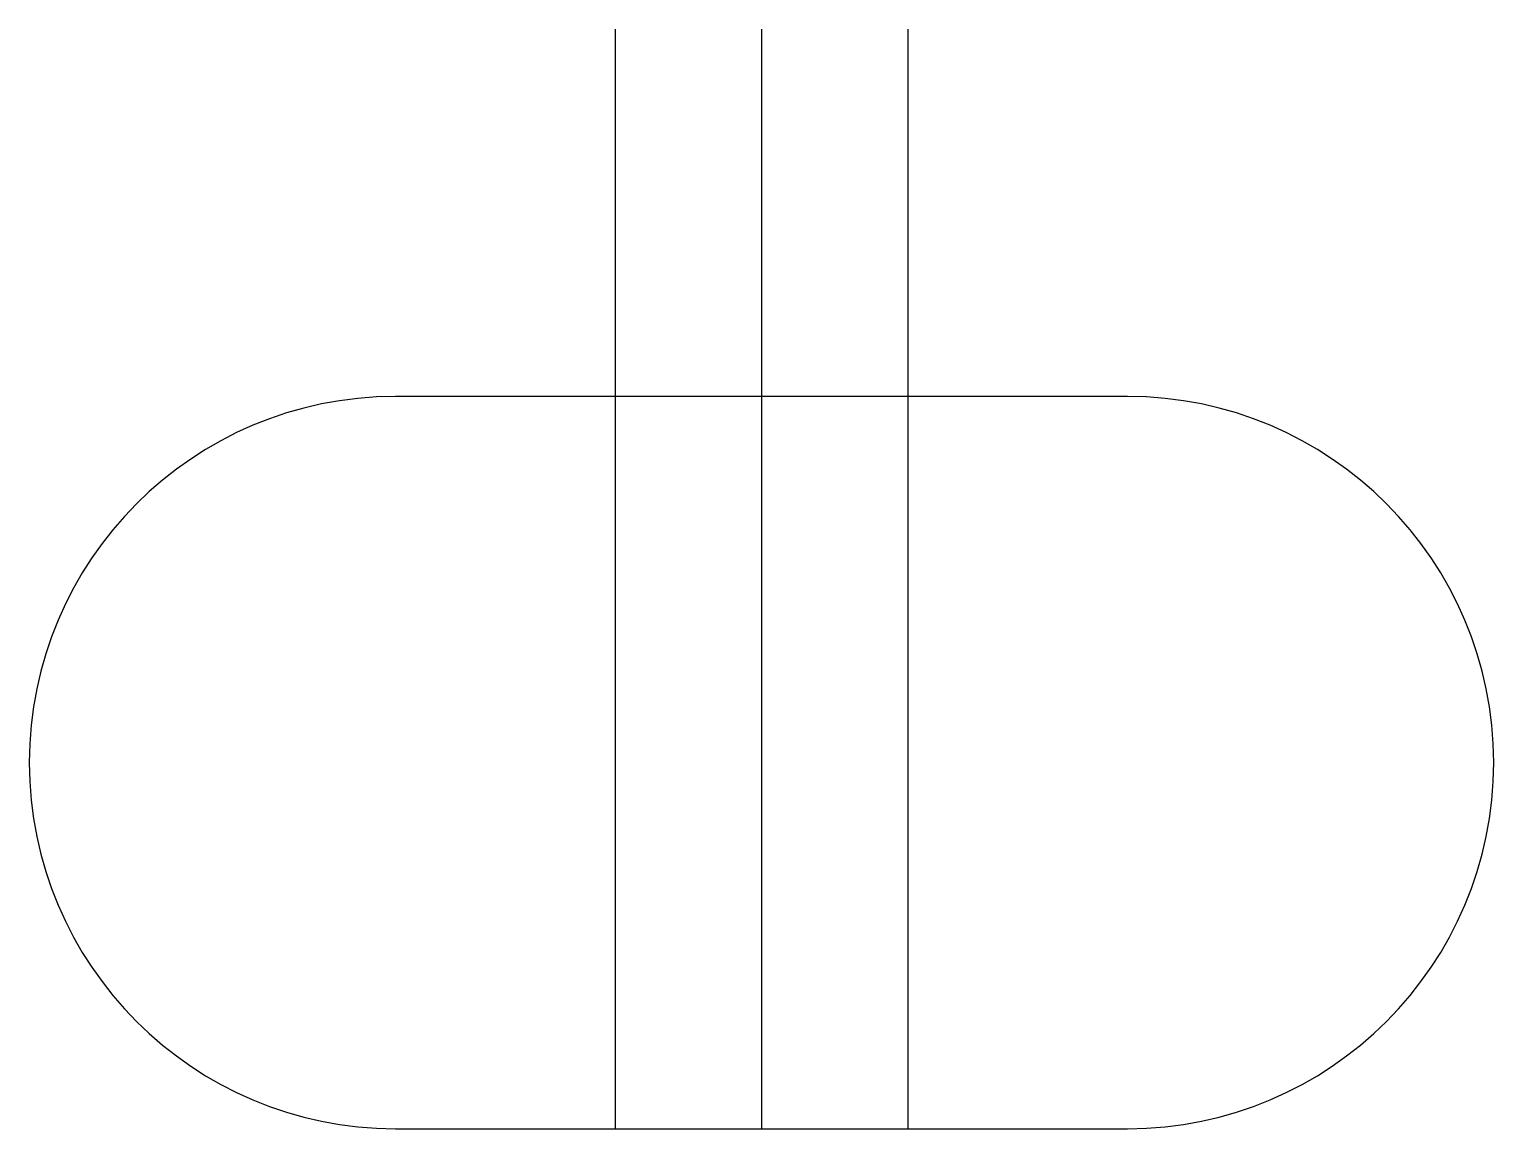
# Model space of a CAD drawing. Extents: x 87.8 to 107.8, y 282.4 to 297.4.
import ezdxf

# ---------------------------------------------------------------- set-up
doc = ezdxf.new("R2010")
doc.units = 0
doc.header["$LTSCALE"] = 5
doc.header["$MEASUREMENT"] = 0
doc.layers.add('11', color=1, linetype='CONTINUOUS')

msp = doc.modelspace()

# ---------------------------------------------------------------- linework, layer by layer
at = {"layer": '11'}
for p, q in [((95.751, 297.422), (95.751, 282.407)), ((97.751, 297.422), (97.751, 282.407)), ((99.751, 297.422), (99.751, 282.407)), ((102.751, 292.407), (92.751, 292.407)), ((92.751, 282.407), (102.751, 282.407))]:
    msp.add_line(p, q, dxfattribs=at)
for centre, start, end in [((92.751, 287.407), 90, 270), ((102.751, 287.407), 270, 90)]:
    msp.add_arc(centre, 5, start, end, dxfattribs=at)

doc.saveas('drawing.dxf')
